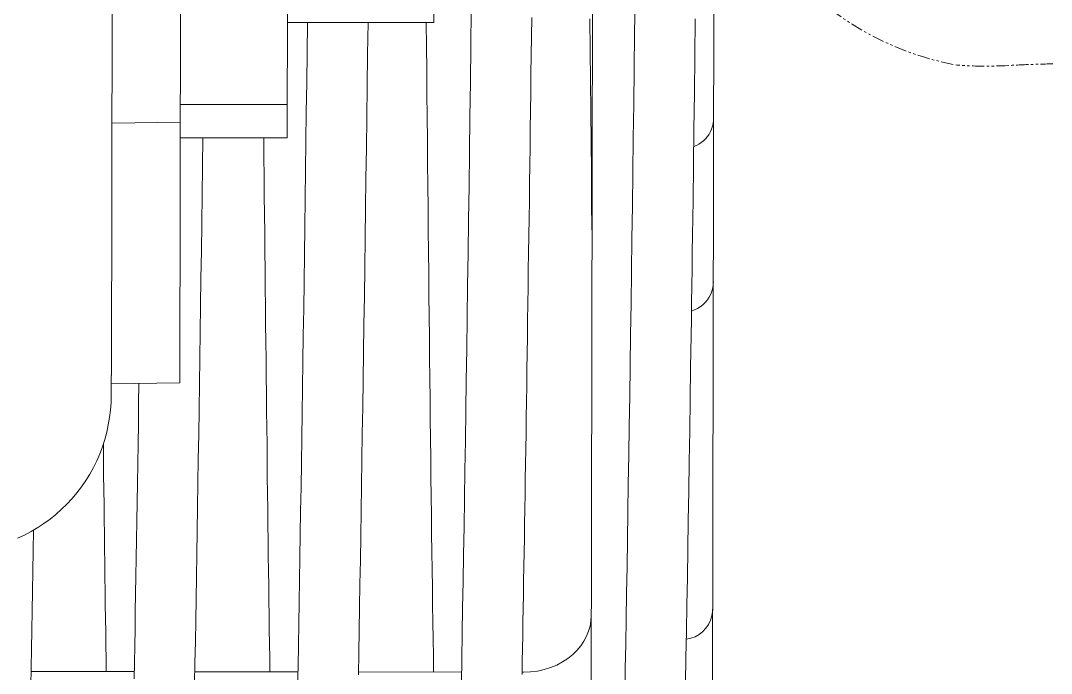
# Model space of a CAD drawing. Extents: x 766778 to 845620, y 133762 to 209800.
# Drawn here: x 786954.5 to 787059.7, y 190110.8 to 190177.4 of the extents above; entities that cross this region are included whole.
import ezdxf

# ---------------------------------------------------------------- set-up
doc = ezdxf.new("R2010")
doc.units = 0
doc.header["$MEASUREMENT"] = 0
doc.linetypes.add('PHANTOM', pattern=[2.5, 1.25, -0.25, 0.25, -0.25, 0.25, -0.25])
doc.layers.get('0').update_dxf_attribs({"color": 1, "linetype": 'CONTINUOUS'})
doc.layers.add('LA-4748_SHOWN', color=2, linetype='CONTINUOUS', lineweight=53)
doc.layers.add('PHANTOM_LINES', color=4, linetype='PHANTOM', lineweight=25)

# ---------------------------------------------------------------- blocks, each defined once
blk = doc.blocks.new('A$C7EB86452')
at = {"layer": 'PHANTOM_LINES', "color": 252, "lineweight": 5, "flags": 128}
for points in [[(13.4, -1006.29), (13.01, -1006.26), (12.63, -1006.22), (12.26, -1006.18), (11.9, -1006.14), (11.55, -1006.1), (11.22, -1006.06), (10.91, -1006.01), (10.6, -1005.97), (10.32, -1005.92), (10.04, -1005.88), (9.79, -1005.84), (9.55, -1005.79), (9.33, -1005.75), (9.13, -1005.72), (8.95, -1005.68), (8.78, -1005.65), (8.64, -1005.62), (8.51, -1005.59), (8.4, -1005.57), (8.32, -1005.55), (8.25, -1005.54), (8.2, -1005.53), (8.17, -1005.52), (8.16, -1005.52)], [(17.88, -1006.74), (17.69, -1006.72), (17.49, -1006.7), (17.29, -1006.67), (17.1, -1006.65), (16.9, -1006.63), (16.71, -1006.61), (16.51, -1006.59), (16.32, -1006.57), (16.13, -1006.55), (15.93, -1006.53), (15.74, -1006.51), (15.55, -1006.49), (15.37, -1006.47), (15.18, -1006.45), (14.99, -1006.43), (14.81, -1006.42), (14.63, -1006.4), (14.45, -1006.38), (14.27, -1006.37), (14.09, -1006.35), (13.92, -1006.34), (13.74, -1006.32), (13.57, -1006.31), (13.4, -1006.29)]]:
    blk.add_lwpolyline(points, dxfattribs=at)
at = {"layer": 'PHANTOM_LINES', "color": 252, "lineweight": 5}
blk.add_arc((17.52, -977.02), 30, 181.8709, 251.8243, dxfattribs=at)
blk = doc.blocks.new('ENGINE')
at = {"layer": 'LA-4748_SHOWN', "color": 252, "lineweight": 5}
for p, q in [((945918.7, 204830.01), (945920.04, 205085)), ((945944.73, 204866.66), (945945.87, 205083.66)), ((945972.82, 204773.32), (945973.51, 204903.31)), ((945929.75, 204854.95), (945929.97, 204895.99)), ((945960.49, 204786.66), (945960.95, 204872.91)), ((945911.71, 204830.77), (945911.91, 204869.19)), ((945965.23, 204865.49), (945965.29, 204869.16)), ((945948.51, 204864.24), (945948.57, 204867.93)), ((945929.82, 204866.74), (945944.73, 204866.66)), ((945931.8, 204863.64), (945931.85, 204866.73)), ((945938.03, 204866.69), (945937.97, 204863.43)), ((945954.74, 204867.14), (945954.7, 204865.21)), ((945960.69, 204863.81), (945960.67, 204867)), ((945971.43, 204866.95), (945971.37, 204863.14)), ((945943.99, 204864.23), (945943.97, 204866.66)), ((945954.7, 204865.21), (945954.67, 204863.29)), ((945965.18, 204861.87), (945965.23, 204865.49)), ((945931.75, 204860.59), (945931.8, 204863.64)), ((945944, 204861.81), (945943.99, 204864.23)), ((945948.45, 204860.59), (945948.51, 204864.24)), ((945960.71, 204860.66), (945960.69, 204863.81)), ((945937.97, 204863.43), (945937.92, 204860.21)), ((945954.67, 204863.29), (945954.64, 204861.39)), ((945971.37, 204863.14), (945971.31, 204859.39)), ((945944.02, 204859.42), (945944, 204861.81)), ((945965.12, 204858.3), (945965.18, 204861.87)), ((945931.7, 204857.57), (945931.75, 204860.59)), ((945948.39, 204857), (945948.45, 204860.59)), ((945954.64, 204861.39), (945954.61, 204859.5)), ((945960.73, 204857.54), (945960.71, 204860.66)), ((945937.92, 204860.21), (945937.87, 204857.02)), ((945944.03, 204857.04), (945944.02, 204859.42)), ((945954.61, 204859.5), (945954.58, 204857.63)), ((945971.31, 204859.39), (945971.25, 204855.68)), ((945929.77, 204858.35), (945918.85, 204858.41)), ((945965.06, 204854.78), (945965.12, 204858.3)), ((945931.65, 204854.59), (945931.7, 204857.57)), ((945954.58, 204857.63), (945954.55, 204855.76)), ((945960.75, 204854.46), (945960.73, 204857.54)), ((945918.84, 204856.6), (945911.84, 204856.52)), ((945937.87, 204857.02), (945937.82, 204853.88)), ((945944.05, 204854.69), (945944.03, 204857.04)), ((945948.34, 204853.45), (945948.39, 204857)), ((945973.21, 204856.28), (945973.15, 204855.99)), ((945973.25, 204856.57), (945973.21, 204856.28)), ((945973.26, 204856.71), (945973.25, 204856.57)), ((945973.26, 204856.79), (945973.26, 204856.71)), ((945954.55, 204855.76), (945954.52, 204853.92)), ((945971.25, 204855.68), (945971.19, 204852.03)), ((945972.79, 204855.19), (945972.62, 204854.95)), ((945972.94, 204855.44), (945972.79, 204855.19)), ((945973.05, 204855.71), (945972.94, 204855.44)), ((945973.15, 204855.99), (945973.05, 204855.71)), ((945918.83, 204855.01), (945929.75, 204854.95)), ((945921.13, 204854.99), (945921.08, 204852.05)), ((945927.36, 204852.99), (945927.34, 204854.96)), ((945931.6, 204851.65), (945931.65, 204854.59)), ((945944.06, 204852.37), (945944.05, 204854.69)), ((945960.77, 204851.42), (945960.75, 204854.46)), ((945965, 204851.31), (945965.06, 204854.78)), ((945971.75, 204854.17), (945971.49, 204854.03)), ((945972, 204854.33), (945971.75, 204854.17)), ((945972.22, 204854.52), (945972, 204854.33)), ((945972.43, 204854.72), (945972.22, 204854.52)), ((945972.62, 204854.95), (945972.43, 204854.72)), ((945937.82, 204853.88), (945937.76, 204850.77)), ((945948.28, 204849.96), (945948.34, 204853.45)), ((945954.52, 204853.92), (945954.49, 204852.09)), ((945971.49, 204854.03), (945971.22, 204853.92)), ((945921.08, 204852.05), (945921.04, 204849.14)), ((945927.37, 204851.03), (945927.36, 204852.99)), ((945944.07, 204850.06), (945944.06, 204852.37)), ((945954.49, 204852.09), (945954.46, 204850.27)), ((945971.19, 204852.03), (945971.13, 204848.44)), ((945927.38, 204849.09), (945927.37, 204851.03)), ((945931.55, 204848.74), (945931.6, 204851.65)), ((945960.78, 204848.42), (945960.77, 204851.42)), ((945964.94, 204847.89), (945965, 204851.31)), ((945937.76, 204850.77), (945937.71, 204847.71)), ((945944.09, 204847.78), (945944.07, 204850.06)), ((945948.22, 204846.53), (945948.28, 204849.96)), ((945954.46, 204850.27), (945954.43, 204848.46)), ((945921.04, 204849.14), (945920.99, 204846.27)), ((945927.39, 204847.16), (945927.38, 204849.09)), ((945931.51, 204845.87), (945931.55, 204848.74)), ((945944.1, 204845.52), (945944.09, 204847.78)), ((945954.43, 204848.46), (945954.4, 204846.67)), ((945960.8, 204845.46), (945960.78, 204848.42)), ((945964.88, 204844.52), (945964.94, 204847.89)), ((945971.13, 204848.44), (945971.07, 204844.9)), ((945927.41, 204845.26), (945927.39, 204847.16)), ((945937.71, 204847.71), (945937.66, 204844.68)), ((945920.99, 204846.27), (945920.94, 204843.44)), ((945931.46, 204843.04), (945931.51, 204845.87)), ((945948.16, 204843.14), (945948.22, 204846.53)), ((945954.4, 204846.67), (945954.37, 204844.89)), ((945927.42, 204843.36), (945927.41, 204845.26)), ((945937.66, 204844.68), (945937.61, 204841.7)), ((945944.12, 204843.28), (945944.1, 204845.52)), ((945954.37, 204844.89), (945954.33, 204843.13)), ((945971.07, 204844.9), (945971.04, 204843.16)), ((945964.83, 204841.21), (945964.88, 204844.52)), ((945920.94, 204843.44), (945920.89, 204840.65)), ((945927.43, 204841.49), (945927.42, 204843.36)), ((945931.41, 204840.25), (945931.46, 204843.04)), ((945944.13, 204841.06), (945944.12, 204843.28)), ((945948.1, 204839.81), (945948.16, 204843.14)), ((945954.33, 204843.13), (945954.3, 204841.38)), ((945971.04, 204843.16), (945971.01, 204841.43)), ((945927.45, 204839.63), (945927.43, 204841.49)), ((945937.61, 204841.7), (945937.56, 204838.76)), ((945920.89, 204840.65), (945920.84, 204837.89)), ((945944.15, 204838.87), (945944.13, 204841.06)), ((945954.3, 204841.38), (945954.27, 204839.65)), ((945964.77, 204837.95), (945964.83, 204841.21)), ((945971.01, 204841.43), (945970.98, 204839.71)), ((945927.46, 204837.79), (945927.45, 204839.63)), ((945931.36, 204837.5), (945931.41, 204840.25)), ((945948.04, 204836.54), (945948.1, 204839.81)), ((945954.27, 204839.65), (945954.24, 204837.93)), ((945970.98, 204839.71), (945970.95, 204838.01)), ((945973.11, 204839.49), (945973.02, 204839.17)), ((945973.16, 204839.83), (945973.11, 204839.49)), ((945973.17, 204839.99), (945973.16, 204839.83)), ((945973.18, 204840.08), (945973.17, 204839.99)), ((945973.18, 204840.11), (945973.18, 204840.08)), ((945937.56, 204838.76), (945937.51, 204835.87)), ((945944.17, 204836.71), (945944.15, 204838.87)), ((945972.56, 204838.28), (945972.35, 204838.02)), ((945972.75, 204838.56), (945972.56, 204838.28)), ((945972.9, 204838.86), (945972.75, 204838.56)), ((945973.02, 204839.17), (945972.9, 204838.86)), ((945920.84, 204837.89), (945920.79, 204835.18)), ((945927.47, 204835.97), (945927.46, 204837.79)), ((945931.31, 204834.78), (945931.36, 204837.5)), ((945954.24, 204837.93), (945954.21, 204836.23)), ((945964.71, 204834.74), (945964.77, 204837.95)), ((945970.95, 204838.01), (945970.92, 204836.32)), ((945971.25, 204837.26), (945970.93, 204837.15)), ((945971.55, 204837.41), (945971.25, 204837.26)), ((945971.84, 204837.58), (945971.55, 204837.41)), ((945972.1, 204837.79), (945971.84, 204837.58)), ((945972.35, 204838.02), (945972.1, 204837.79)), ((945944.18, 204834.56), (945944.17, 204836.71)), ((945947.99, 204833.32), (945948.04, 204836.54)), ((945954.21, 204836.23), (945954.18, 204834.54)), ((945970.92, 204836.32), (945970.89, 204834.65)), ((945920.79, 204835.18), (945920.74, 204832.5)), ((945927.48, 204834.16), (945927.47, 204835.97)), ((945937.51, 204835.87), (945937.46, 204833.02)), ((945927.5, 204832.37), (945927.48, 204834.16)), ((945931.26, 204832.1), (945931.31, 204834.78)), ((945944.2, 204832.45), (945944.18, 204834.56)), ((945954.18, 204834.54), (945954.15, 204832.87)), ((945964.66, 204831.58), (945964.71, 204834.74)), ((945970.89, 204834.65), (945970.83, 204831.35)), ((945937.46, 204833.02), (945937.4, 204830.21)), ((945947.93, 204830.15), (945947.99, 204833.32)), ((945920.74, 204832.5), (945920.7, 204829.86)), ((945927.51, 204830.6), (945927.5, 204832.37)), ((945931.21, 204829.46), (945931.26, 204832.1)), ((945944.21, 204830.35), (945944.2, 204832.45)), ((945954.15, 204832.87), (945954.12, 204831.21)), ((945954.12, 204831.21), (945954.09, 204829.57)), ((945964.6, 204828.48), (945964.66, 204831.58)), ((945970.83, 204831.35), (945970.77, 204828.11)), ((945918.7, 204830.01), (945911.68, 204829.92)), ((945911.7, 204828.78), (945911.7, 204829.92)), ((945914.48, 204827.87), (945914.52, 204829.96)), ((945920.7, 204829.86), (945920.65, 204827.27)), ((945927.52, 204828.85), (945927.51, 204830.6)), ((945937.4, 204830.21), (945937.35, 204827.45)), ((945944.23, 204828.29), (945944.21, 204830.35)), ((945947.87, 204827.04), (945947.93, 204830.15)), ((945927.54, 204827.12), (945927.52, 204828.85)), ((945931.17, 204826.86), (945931.21, 204829.46)), ((945954.09, 204829.57), (945954.06, 204827.94)), ((945911.67, 204828.02), (945911.61, 204827.25)), ((945911.7, 204828.78), (945911.67, 204828.02)), ((945914.45, 204825.81), (945914.48, 204827.87)), ((945944.24, 204826.25), (945944.23, 204828.29)), ((945954.06, 204827.94), (945954.03, 204826.33)), ((945964.54, 204825.44), (945964.6, 204828.48)), ((945970.77, 204828.11), (945970.71, 204824.93)), ((945911.61, 204827.25), (945911.52, 204826.49)), ((945920.65, 204827.27), (945920.6, 204824.71)), ((945927.55, 204825.4), (945927.54, 204827.12)), ((945931.12, 204824.31), (945931.17, 204826.86)), ((945937.35, 204827.45), (945937.3, 204824.74)), ((945947.82, 204823.99), (945947.87, 204827.04)), ((945911.38, 204825.73), (945911.22, 204824.99)), ((945911.52, 204826.49), (945911.38, 204825.73)), ((945914.41, 204823.78), (945914.45, 204825.81)), ((945944.26, 204824.23), (945944.24, 204826.25)), ((945954.03, 204826.33), (945954.01, 204824.74)), ((945911.22, 204824.99), (945911.01, 204824.25)), ((945920.6, 204824.71), (945920.55, 204822.19)), ((945927.57, 204823.7), (945927.55, 204825.4)), ((945937.3, 204824.74), (945937.25, 204822.07)), ((945954.01, 204824.74), (945953.98, 204823.16)), ((945964.49, 204822.45), (945964.54, 204825.44)), ((945970.71, 204824.93), (945970.65, 204821.81)), ((945911.01, 204824.25), (945910.77, 204823.51)), ((945910.88, 204822.21), (945910.87, 204823.79)), ((945914.37, 204821.77), (945914.41, 204823.78)), ((945927.58, 204822.03), (945927.57, 204823.7)), ((945931.07, 204821.79), (945931.12, 204824.31)), ((945944.28, 204822.24), (945944.26, 204824.23)), ((945947.76, 204821), (945947.82, 204823.99)), ((945910.5, 204822.8), (945910.19, 204822.09)), ((945910.77, 204823.51), (945910.5, 204822.8)), ((945953.98, 204823.16), (945953.95, 204821.6)), ((945910.19, 204822.09), (945909.84, 204821.4)), ((945910.89, 204820.65), (945910.88, 204822.21)), ((945914.33, 204819.79), (945914.37, 204821.77)), ((945920.55, 204822.19), (945920.51, 204819.71)), ((945927.59, 204820.36), (945927.58, 204822.03)), ((945931.03, 204819.31), (945931.07, 204821.79)), ((945937.25, 204822.07), (945937.2, 204819.44)), ((945944.29, 204820.28), (945944.28, 204822.24)), ((945953.95, 204821.6), (945953.92, 204820.05)), ((945964.43, 204819.52), (945964.49, 204822.45)), ((945970.65, 204821.81), (945970.59, 204818.76)), ((945909.47, 204820.73), (945909.06, 204820.07)), ((945909.84, 204821.4), (945909.47, 204820.73)), ((945910.91, 204819.11), (945910.89, 204820.65)), ((945947.7, 204818.07), (945947.76, 204821)), ((945908.62, 204819.44), (945908.15, 204818.83)), ((945909.06, 204820.07), (945908.62, 204819.44)), ((945914.3, 204817.83), (945914.33, 204819.79)), ((945920.51, 204819.71), (945920.46, 204817.28)), ((945927.61, 204818.72), (945927.59, 204820.36)), ((945937.2, 204819.44), (945937.15, 204816.86)), ((945944.31, 204818.34), (945944.29, 204820.28)), ((945953.92, 204820.05), (945953.89, 204818.52)), ((945964.38, 204816.65), (945964.43, 204819.52)), ((945908.15, 204818.83), (945907.66, 204818.24)), ((945910.92, 204817.59), (945910.91, 204819.11)), ((945927.62, 204817.1), (945927.61, 204818.72)), ((945930.98, 204816.88), (945931.03, 204819.31)), ((945944.33, 204816.42), (945944.31, 204818.34)), ((945953.89, 204818.52), (945953.86, 204817.01)), ((945970.59, 204818.76), (945970.54, 204815.76)), ((945907.13, 204817.68), (945906.58, 204817.14)), ((945907.66, 204818.24), (945907.13, 204817.68)), ((945910.93, 204816.08), (945910.92, 204817.59)), ((945914.26, 204815.91), (945914.3, 204817.83)), ((945920.46, 204817.28), (945920.41, 204814.88)), ((945947.65, 204815.2), (945947.7, 204818.07)), ((945906, 204816.63), (945905.4, 204816.15)), ((945906.58, 204817.14), (945906, 204816.63)), ((945927.64, 204815.49), (945927.62, 204817.1)), ((945930.93, 204814.49), (945930.98, 204816.88)), ((945937.15, 204816.86), (945937.1, 204814.33)), ((945944.34, 204814.54), (945944.33, 204816.42)), ((945953.86, 204817.01), (945953.83, 204815.51)), ((945964.32, 204813.84), (945964.38, 204816.65)), ((945904.14, 204815.28), (945903.47, 204814.89)), ((945904.78, 204815.7), (945904.14, 204815.28)), ((945905.4, 204816.15), (945904.78, 204815.7)), ((945910.95, 204814.58), (945910.93, 204816.08)), ((945914.22, 204814.01), (945914.26, 204815.91)), ((945927.65, 204813.91), (945927.64, 204815.49)), ((945947.59, 204812.39), (945947.65, 204815.2)), ((945953.83, 204815.51), (945953.8, 204814.03)), ((945970.54, 204815.76), (945970.48, 204812.84)), ((945902.79, 204814.53), (945902.09, 204814.2)), ((945903.47, 204814.89), (945902.79, 204814.53)), ((945903.72, 204815.02), (945903.67, 204812.91)), ((945910.96, 204813.11), (945910.95, 204814.58)), ((945920.41, 204814.88), (945920.37, 204812.53)), ((945930.89, 204812.15), (945930.93, 204814.49)), ((945937.1, 204814.33), (945937.06, 204811.84)), ((945944.36, 204812.68), (945944.34, 204814.54)), ((945910.97, 204811.65), (945910.96, 204813.11)), ((945914.18, 204812.14), (945914.22, 204814.01)), ((945927.66, 204812.34), (945927.65, 204813.91)), ((945953.8, 204814.03), (945953.77, 204812.56)), ((945964.27, 204811.09), (945964.32, 204813.84)), ((945903.67, 204812.91), (945903.63, 204810.84)), ((945914.15, 204810.3), (945914.18, 204812.14)), ((945920.37, 204812.53), (945920.32, 204810.22)), ((945927.68, 204810.79), (945927.66, 204812.34)), ((945930.84, 204809.84), (945930.89, 204812.15)), ((945944.38, 204810.84), (945944.36, 204812.68)), ((945947.54, 204809.64), (945947.59, 204812.39)), ((945953.77, 204812.56), (945953.74, 204811.12)), ((945970.48, 204812.84), (945970.42, 204809.98)), ((945910.99, 204810.2), (945910.97, 204811.65)), ((945937.06, 204811.84), (945937.01, 204809.41)), ((945953.74, 204811.12), (945953.71, 204809.68)), ((945964.21, 204808.4), (945964.27, 204811.09)), ((945903.63, 204810.84), (945903.59, 204808.8)), ((945911, 204808.78), (945910.99, 204810.2)), ((945914.11, 204808.48), (945914.15, 204810.3)), ((945920.32, 204810.22), (945920.28, 204807.96)), ((945927.69, 204809.26), (945927.68, 204810.79)), ((945944.4, 204809.03), (945944.38, 204810.84)), ((945970.42, 204809.98), (945970.37, 204807.19)), ((945927.71, 204807.75), (945927.69, 204809.26)), ((945930.79, 204807.58), (945930.84, 204809.84)), ((945937.01, 204809.41), (945936.96, 204807.02)), ((945944.41, 204807.25), (945944.4, 204809.03)), ((945947.48, 204806.95), (945947.54, 204809.64)), ((945953.71, 204809.68), (945953.69, 204808.27)), ((945903.59, 204808.8), (945903.55, 204806.79)), ((945911.01, 204807.37), (945911, 204808.78)), ((945914.07, 204806.69), (945914.11, 204808.48)), ((945920.28, 204807.96), (945920.23, 204805.74)), ((945953.69, 204808.27), (945953.66, 204806.87)), ((945964.16, 204805.77), (945964.21, 204808.4)), ((945903.55, 204806.79), (945903.51, 204804.83)), ((945911.03, 204805.97), (945911.01, 204807.37)), ((945927.72, 204806.26), (945927.71, 204807.75)), ((945930.75, 204805.36), (945930.79, 204807.58)), ((945936.96, 204807.02), (945936.91, 204804.68)), ((945944.43, 204805.5), (945944.41, 204807.25)), ((945947.43, 204804.32), (945947.48, 204806.95)), ((945953.66, 204806.87), (945953.63, 204805.48)), ((945970.37, 204807.19), (945970.31, 204804.46)), ((945911.04, 204804.6), (945911.03, 204805.97)), ((945914.04, 204804.93), (945914.07, 204806.69)), ((945920.23, 204805.74), (945920.19, 204803.56)), ((945927.74, 204804.79), (945927.72, 204806.26)), ((945960.56, 204805.55), (945960.6, 204806.07)), ((945964.11, 204803.2), (945964.16, 204805.77)), ((945972.92, 204806.04), (945972.78, 204805.59)), ((945972.99, 204806.5), (945972.92, 204806.04)), ((945973, 204806.62), (945972.99, 204806.5)), ((945973, 204806.71), (945973, 204806.68)), ((945973, 204806.68), (945973, 204806.62)), ((945903.51, 204804.83), (945903.47, 204802.89)), ((945914, 204803.2), (945914.04, 204804.93)), ((945927.75, 204803.33), (945927.74, 204804.79)), ((945930.7, 204803.19), (945930.75, 204805.36)), ((945936.91, 204804.68), (945936.86, 204802.4)), ((945944.45, 204803.77), (945944.43, 204805.5)), ((945953.63, 204805.48), (945953.6, 204804.12)), ((945960.33, 204804.51), (945960.47, 204805.02)), ((945960.47, 204805.02), (945960.56, 204805.55)), ((945972.3, 204804.78), (945971.98, 204804.44)), ((945972.57, 204805.17), (945972.3, 204804.78)), ((945972.78, 204805.59), (945972.57, 204805.17)), ((945911.06, 204803.24), (945911.04, 204804.6)), ((945920.19, 204803.56), (945920.14, 204801.43)), ((945944.47, 204802.07), (945944.45, 204803.77)), ((945947.37, 204801.75), (945947.43, 204804.32)), ((945953.6, 204804.12), (945953.57, 204802.77)), ((945959.85, 204803.5), (945960.12, 204804)), ((945960.12, 204804), (945960.33, 204804.51)), ((945970.31, 204804.46), (945970.25, 204801.79)), ((945970.75, 204803.76), (945970.29, 204803.66)), ((945971.2, 204803.92), (945970.75, 204803.76)), ((945971.61, 204804.15), (945971.2, 204803.92)), ((945971.98, 204804.44), (945971.61, 204804.15)), ((945903.47, 204802.89), (945903.43, 204800.99)), ((945911.07, 204801.9), (945911.06, 204803.24)), ((945913.97, 204801.49), (945914, 204803.2)), ((945927.77, 204801.9), (945927.75, 204803.33)), ((945930.66, 204801.06), (945930.7, 204803.19)), ((945953.57, 204802.77), (945953.54, 204801.44)), ((945958.69, 204802.14), (945959.13, 204802.57)), ((945959.13, 204802.57), (945959.52, 204803.03)), ((945959.52, 204803.03), (945959.85, 204803.5)), ((945964.05, 204800.69), (945964.11, 204803.2)), ((945911.08, 204800.58), (945911.07, 204801.9)), ((945913.93, 204799.82), (945913.97, 204801.49)), ((945927.78, 204800.49), (945927.77, 204801.9)), ((945936.86, 204802.4), (945936.81, 204800.16)), ((945944.48, 204800.4), (945944.47, 204802.07)), ((945947.32, 204799.25), (945947.37, 204801.75)), ((945957.65, 204801.39), (945958.2, 204801.75)), ((945958.2, 204801.75), (945958.69, 204802.14)), ((945970.25, 204801.79), (945970.2, 204799.2)), ((945903.43, 204800.99), (945903.39, 204799.13)), ((945903.42, 204800.62), (945913.95, 204800.56)), ((945920.14, 204801.43), (945920.1, 204799.34)), ((945920.12, 204800.53), (945930.65, 204800.48)), ((945930.61, 204798.98), (945930.66, 204801.06)), ((945936.82, 204800.44), (945947.35, 204800.39)), ((945953.54, 204801.44), (945953.52, 204800.13)), ((945954.38, 204800.38), (945955.08, 204800.47)), ((945955.08, 204800.47), (945955.77, 204800.62)), ((945955.77, 204800.62), (945956.43, 204800.82)), ((945956.43, 204800.82), (945957.06, 204801.08)), ((945957.06, 204801.08), (945957.65, 204801.39)), ((945964, 204798.24), (945964.05, 204800.69)), ((945953.52, 204800.35), (945953.67, 204800.35)), ((945953.67, 204800.35), (945954.38, 204800.38))]:
    blk.add_line(p, q, dxfattribs=at)
blk.add_ellipse((945895.39, 204830.85), major_axis=(0.09, 16.32), ratio=0.999848, start_param=4.660351, end_param=4.712359, dxfattribs=at)
at = {"color": 4, "linetype": 'Continuous', "ltscale": 12, "rotation": 7.698618751251217}
blk.add_blockref('A$C7EB86452', (945855.32, 205857.51), dxfattribs=at)

msp = doc.modelspace()

# ---------------------------------------------------------------- block references
at = {"color": 7, "linetype": 'Continuous', "rotation": 0.1984573570547499}
msp.add_blockref('ENGINE', (-158232.80366, -17964.77499), dxfattribs=at)

doc.saveas('drawing.dxf')
